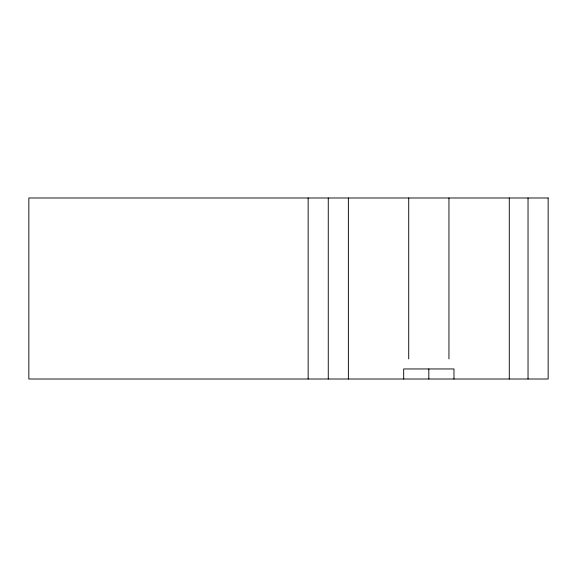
<?xml version="1.0" encoding="UTF-8"?>
<svg xmlns="http://www.w3.org/2000/svg" width="577" height="577" viewBox="0 0 577 577"><rect width="100%" height="100%" fill="white"/><g stroke="black" fill="none" stroke-linecap="round" stroke-linejoin="round"><path stroke-width="0.87" d="M528.034 197.99L528.034 379.01M509.289 197.99L509.289 379.01M453.969 379.01L453.969 368.955L403.691 368.955L403.691 379.01M448.942 197.99L448.942 358.901M428.834 368.955L428.834 379.01M408.718 197.99L408.718 358.901M348.371 197.99L348.371 379.01M328.263 197.99L328.263 379.01M308.147 197.99L308.147 379.01M548.15 197.99L28.85 197.99L28.85 379.01L548.15 379.01L548.15 197.99"/></g></svg>
